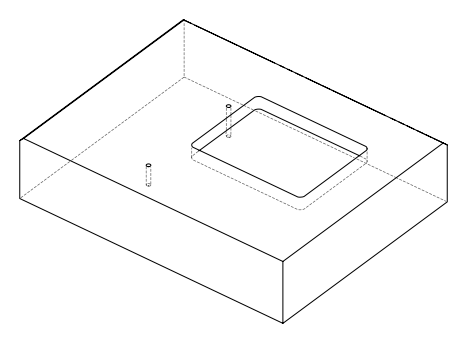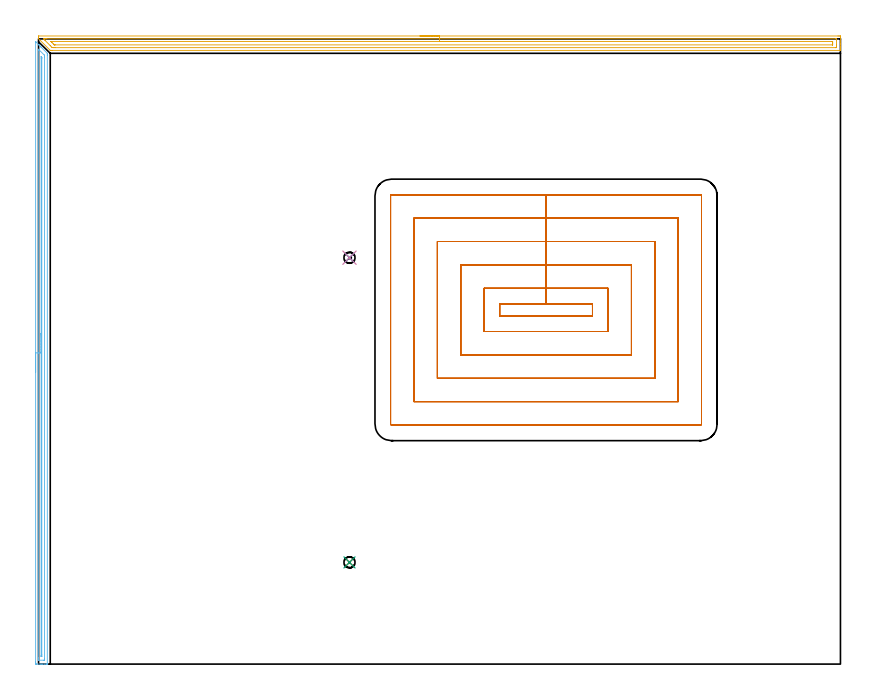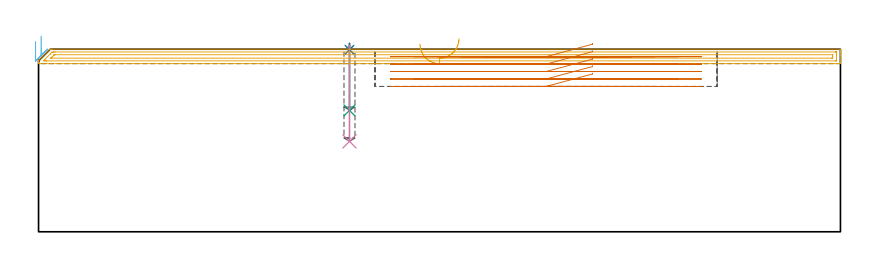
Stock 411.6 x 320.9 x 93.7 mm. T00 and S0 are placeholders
(PLAN: 7 operations, 3 tool changes, 38.5 min)
(1 SPOT_DRILL | STEP1POCKET | NXT0321_9005460120000 | 0.03 min | 0 mm3)
(2 SPOT_DRILL_1 | STEP1POCKET_1 | NXT0321_9005460120000 | 0.03 min | 0 mm3)
(3 DRILL_BLIND_HOLE_INTO_CENTER | STEP1POCKET | UGT0301_180 | 0.14 min | 761 mm3)
(4 DRILL_BLIND_HOLE_INTO_CENTER_1 | STEP1POCKET_1 | UGT0301_180 | 0.2 min | 1161 mm3)
(5 AREA_MILL | FG_CHAMFER_SURFACE | UGT0205_001 | 10.02 min | 11270 mm3)
(6 AREA_MILL_1 | FG_CHAMFER_SURFACE_1 | UGT0205_001 | 7.75 min | 5680 mm3)
(7 MILL_RECTANGULAR_POCKET | POCKET_RECTANGULAR_STRAIGHT | UGT0201_010 | Follow Part, ap 4, ae 75% | 20.37 min | 448988 mm3)
(TOOL NXT0321_9005460120000 | NC Spot Drill, 142deg, 12mm, Carbide, Uncoated | D12 PA142 FL30 Z2)
(TOOL UGT0301_180 | Twist Drill 5.7 mm | D5.7 PA118 FL55 Z2)
(TOOL UGT0205_001 | Chamfer Mill 20 x 3 x 45 deg. | D20 FL50 Z2)
(TOOL UGT0201_010 | End Mill 16 mm | D16 FL22 Z2)
(OP 1 SPOT_DRILL)
G17 G21 G94 G90
T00 M6
G54
G17 G0 G90 X159.6 Y52.2 S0 M3
G43 Z103.7 H0
G94 G81 G98 Z93.455 F250. R96.7
G80
M5
M2
(OP 2 SPOT_DRILL_1)
G17 G21 G94 G90
T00 M6
G54
G17 G0 G90 X159.6 Y208.6 S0 M3
G43 Z103.7 H0
G94 G81 G98 Z93.455 F250. R96.7
G80
M5
M2
(OP 3 DRILL_BLIND_HOLE_INTO_CENTER)
G17 G21 G94 G90
T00 M6
G54
G17 G0 G90 X159.6 Y52.2 S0 M3
G43 Z103.7 H0
G94 G81 G98 Z62.3 F250. R95.7
G80
M5
M2
(OP 4 DRILL_BLIND_HOLE_INTO_CENTER_1)
G17 G21 G94 G90
T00 M6
G54
G17 G0 G90 X159.6 Y208.6 S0 M3
G43 Z103.7 H0
G94 G81 G98 Z46.4 F250. R95.7
G80
M5
M2
(OP 5 AREA_MILL)
G17 G21 G94 G90
T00 M6
G54
G17 G0 G90 X195.8 Y322.4 S1061 M3
G43 Z103.7 H0
Z96.3
G94 G1 X195.838 Z95.428 F250.
X195.952 Z94.563
X196.141 Z93.712
X196.403 Z92.88
X196.737 Z92.074
X197.14 Z91.3
X197.609 Z90.564
X198.14 Z89.872
X198.729 Z89.229
X199.372 Z88.64
X200.064 Z88.108
X200.8 Z87.64
X201.574 Z87.237
X202.38 Z86.903
X203.212 Z86.641
X204.064 Z86.452
X204.928 Z86.338
X205.8 Z86.3
X410.389
X410.973 Y322.399 Z86.301
X411.551 Y322.394 Z86.304
X411.592 Y322.392 Z86.306
X411.6 Y321.818 Z86.879
Y318.255 Z90.44
Y316.832 Z91.864
Y316.473 Z92.222
Y315.755 Z92.945
Y315.469 Z93.231
X411.593 Y315.053 Z93.639
X411.59 Y315.003 Z93.688
X411.42 Y315. Z93.7
X6.885
X6. Y315.007 Z93.693
X5.991 Y315.009 Z93.691
X0.004 Y320.998 Z87.701
X0.003 Y321.001 Z87.698
X0. Y321.064 Z87.634
Y321.645 Z87.055
Y321.991 Z86.708
X0.01 Y322.392 Z86.305
X0.103 Y322.4 Z86.3
X205.8
Y320.986 Z87.714
X409.244 Y320.985 Z87.715
X409.362 Y320.983 Z87.717
X409.588 Y320.979 Z87.721
X409.591 Y320.927 Z87.773
X409.598 Y320.515 Z88.185
X409.6 Y317.841 Z90.859
Y317.364 Z91.336
X409.599 Y316.951 Z91.749
X409.592 Y316.473 Z92.227
X409.59 Y316.428 Z92.272
X409.42 Y316.42 Z92.28
X409.303 Y316.416 Z92.284
X409.244 Y316.415 Z92.285
X409.185 Y316.414 Z92.286
X8.673
X7.836 Y316.417 Z92.283
X7.779 Y316.419 Z92.281
X6.989 Y316.473 Z92.227
X6.885 Y316.57 Z92.13
X6.086 Y317.364 Z91.336
X5.991 Y317.459 Z91.241
X3.309 Y320.142 Z88.558
X2.536 Y320.927 Z87.773
X3.255 Y320.981 Z87.719
X3.309 Y320.983 Z87.717
X4.144 Y320.986 Z87.714
X4.203
X205.8
Y319.572 Z89.128
X406.97 Y319.571 Z89.129
X407.397 Y319.569 Z89.131
X407.539 Y319.567 Z89.133
X407.582 Y319.565 Z89.135
X407.59 Y319.482 Z89.218
X407.595 Y319.348 Z89.352
X407.599 Y319.145 Z89.555
X407.6 Y318.943 Z89.757
Y318.255 Z90.445
X407.599 Y318.054 Z90.646
X407.591 Y317.851 Z90.849
X407.588 Y317.834 Z90.866
X407.582 Y317.832 Z90.868
X407.557 Y317.83 Z90.87
X407.504 Y317.829 Z90.871
X407.397
X8.673
X8.205 Y317.831 Z90.869
X8.101 Y317.834 Z90.866
X8.079 Y317.835 Z90.865
X8.011 Y317.897 Z90.803
X7.917 Y317.986 Z90.714
X7.779 Y318.12 Z90.58
X7.645 Y318.255 Z90.445
X6.885 Y319.014 Z89.686
X6.755 Y319.145 Z89.555
X6.626 Y319.277 Z89.423
X6.376 Y319.536 Z89.164
X6.352 Y319.567 Z89.133
X6.36 Y319.568 Z89.132
X6.396 Y319.57 Z89.13
X6.458 Y319.571 Z89.129
X205.8 Y319.572 Z89.128
X206.672 Z89.167
X207.537 Z89.28
X208.388 Z89.469
X209.22 Z89.732
X210.026 Z90.065
X210.8 Z90.468
X211.536 Z90.937
X212.228 Z91.468
X212.871 Z92.057
X213.46 Z92.701
X213.992 Z93.393
X214.46 Z94.128
X214.863 Z94.902
X215.197 Z95.708
X215.459 Z96.54
X215.648 Z97.392
X215.762 Z98.257
X215.8 Z99.128
G0 Z103.7
M5
M2
(OP 6 AREA_MILL_1)
G17 G21 G94 G90
T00 M6
G54
G17 G0 G90 X-1.5 Y149.75 S1061 M3
G43 Z103.7 H0
Z97.7
G94 G1 Y149.788 Z96.828 F250.
Y149.902 Z95.964
Y150.091 Z95.112
Y150.353 Z94.28
Y150.687 Z93.474
Y151.09 Z92.7
Y151.559 Z91.964
Y152.09 Z91.272
Y152.679 Z90.629
Y153.322 Z90.04
Y154.014 Z89.508
Y154.75 Z89.04
Y155.524 Z88.637
Y156.33 Z88.303
Y157.162 Z88.041
Y158.014 Z87.852
Y158.878 Z87.738
Y159.75 Z87.7
X-1.499 Y319.47 Z87.699
X-1.494 Y319.483 Z87.703
X-1.473 Y319.47 Z87.725
X-1.347 Y319.347 Z87.852
X0.021 Y317.98 Z89.219
X0.186 Y317.816 Z89.381
X0.344 Y317.657 Z89.542
X0.468 Y317.533 Z89.666
X0.624 Y317.378 Z89.819
X0.774 Y317.228 Z89.971
X0.915 Y317.086 Z90.113
X1.062 Y316.94 Z90.258
X1.203 Y316.798 Z90.4
X1.362 Y316.639 Z90.56
X1.5 Y316.502 Z90.696
X4.49 Y313.51 Z93.69
X4.493 Y313.497 Z93.693
X4.5 Y312.616 Z93.7
Y0.18
X4.498 Y0.01 Z93.689
X4.353 Y0.003 Z93.545
X4.201 Y0. Z93.4
X3.955 Z93.155
X3.252 Z92.446
X2.024 Z91.221
X1.5 Z90.694
X0.886 Z90.082
X-0.865 Z88.331
X-1.127 Y0.002 Z88.069
X-1.346 Y0.005 Z87.851
X-1.492 Y0.01 Z87.704
X-1.496 Y0.25 Z87.702
X-1.499 Y0.626 Z87.701
X-1.5 Y1.007 Z87.7
Y159.75
X-0.086 Z89.114
X-0.085 Y315.128 Z89.115
X-0.084 Y315.298 Z89.116
X-0.081 Y315.523 Z89.119
X-0.079 Y315.617 Z89.121
X-0.021 Y315.562 Z89.179
X0.251 Y315.298 Z89.451
X2.934 Y312.616 Z92.134
X3.015 Y312.531 Z92.215
X3.062 Y312.476 Z92.262
X3.079 Y312.453 Z92.279
X3.081 Y312.434 Z92.281
X3.084 Y312.254 Z92.284
X3.086 Y311.891 Z92.286
Y311.722
X3.085 Y2.584 Z92.285
X3.084 Y2.414 Z92.284
X3.08 Y2.053 Z92.28
X3.079 Y2.016 Z92.279
X3.025 Y2.01 Z92.225
X2.917 Y2.004 Z92.117
X2.781 Y2.001 Z91.981
X0.153 Z89.353
X-0.024 Y2.007 Z89.176
X-0.057 Y2.01 Z89.143
X-0.079 Y2.018 Z89.121
X-0.08 Y2.058 Z89.12
X-0.084 Y2.244 Z89.116
X-0.085 Y2.414 Z89.115
X-0.086 Y3.139 Z89.114
Y159.75
X1.328 Z90.528
X1.329 Y311.003 Z90.529
X1.334 Y311.722 Z90.534
X1.335 Y311.738 Z90.535
X1.369 Y311.722 Z90.569
X1.5 Y311.598 Z90.7
X1.594 Y311.504 Z90.794
X1.64 Y311.454 Z90.84
X1.66 Y311.43 Z90.86
X1.665 Y311.353 Z90.865
X1.669 Y311.003 Z90.869
X1.671 Y310.828 Z90.871
Y4.921
X1.669 Y4.202 Z90.869
X1.667 Y4.032 Z90.867
X1.665 Y4.012 Z90.865
X1.648 Y4.008 Z90.848
X1.599 Y4.004 Z90.799
X1.5 Y4.001 Z90.7
X1.434 Z90.634
X1.381 Y4.004 Z90.581
X1.347 Y4.009 Z90.547
X1.335 Y4.012 Z90.535
X1.334 Y4.028 Z90.534
X1.33 Y4.202 Z90.53
X1.329 Y4.377 Z90.529
X1.328 Y159.75 Z90.528
Y160.622 Z90.567
Y161.487 Z90.68
Y162.338 Z90.869
Y163.17 Z91.132
Y163.976 Z91.465
Y164.75 Z91.868
Y165.486 Z92.337
Y166.178 Z92.868
Y166.821 Z93.457
Y167.41 Z94.101
Y167.942 Z94.793
Y168.41 Z95.528
Y168.813 Z96.302
Y169.147 Z97.108
Y169.409 Z97.94
Y169.598 Z98.792
Y169.712 Z99.657
Y169.75 Z100.528
G0 Z103.7
M5
M2
(OP 7 MILL_RECTANGULAR_POCKET)
G17 G21 G94 G90
T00 M6
G54
G17 G0 G90 X284.3 Y183.247 S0 M3
G43 Z103.7 H0
Z96.7
G94 G1 Y184.9 Z96.257 F250.
X260.5 Z89.88
X236.7 F500.
Y178.7
X284.3
Y184.9
X260.5
Y192.9
X228.7
Y170.7
X292.3
Y192.9
X260.5
Y204.9
X216.7
Y158.7
X304.3
Y204.9
X260.5
Y216.9
X204.7
Y146.7
X316.3
Y216.9
X260.5
Y228.9
X192.7
Y134.7
X328.3
Y228.9
X260.5
Y240.9
X181.2
G3 X180.7 Y240.4 R0.5
G1 Y123.2
G3 X181.2 Y122.7 R0.5
G1 X339.8
G3 X340.3 Y123.2 R0.5
G1 Y240.4
G3 X339.8 Y240.9 R0.5
G1 X260.5
X259.5
G0 X284.3 Y183.247 Z92.88
G1 Y184.9 Z92.437 F250.
X260.5 Z86.06
X236.7 F500.
Y178.7
X284.3
Y184.9
X260.5
Y192.9
X228.7
Y170.7
X292.3
Y192.9
X260.5
Y204.9
X216.7
Y158.7
X304.3
Y204.9
X260.5
Y216.9
X204.7
Y146.7
X316.3
Y216.9
X260.5
Y228.9
X192.7
Y134.7
X328.3
Y228.9
X260.5
Y240.9
X181.2
G3 X180.7 Y240.4 R0.5
G1 Y123.2
G3 X181.2 Y122.7 R0.5
G1 X339.8
G3 X340.3 Y123.2 R0.5
G1 Y240.4
G3 X339.8 Y240.9 R0.5
G1 X260.5
X259.5
G0 X284.3 Y183.247 Z89.06
G1 Y184.9 Z88.617 F250.
X260.5 Z82.24
X236.7 F500.
Y178.7
X284.3
Y184.9
X260.5
Y192.9
X228.7
Y170.7
X292.3
Y192.9
X260.5
Y204.9
X216.7
Y158.7
X304.3
Y204.9
X260.5
Y216.9
X204.7
Y146.7
X316.3
Y216.9
X260.5
Y228.9
X192.7
Y134.7
X328.3
Y228.9
X260.5
Y240.9
X181.2
G3 X180.7 Y240.4 R0.5
G1 Y123.2
G3 X181.2 Y122.7 R0.5
G1 X339.8
G3 X340.3 Y123.2 R0.5
G1 Y240.4
G3 X339.8 Y240.9 R0.5
G1 X260.5
X259.5
G0 X284.3 Y183.247 Z85.24
G1 Y184.9 Z84.797 F250.
X260.5 Z78.42
X236.7 F500.
Y178.7
X284.3
Y184.9
X260.5
Y192.9
X228.7
Y170.7
X292.3
Y192.9
X260.5
Y204.9
X216.7
Y158.7
X304.3
Y204.9
X260.5
Y216.9
X204.7
Y146.7
X316.3
Y216.9
X260.5
Y228.9
X192.7
Y134.7
X328.3
Y228.9
X260.5
Y240.9
X181.2
G3 X180.7 Y240.4 R0.5
G1 Y123.2
G3 X181.2 Y122.7 R0.5
G1 X339.8
G3 X340.3 Y123.2 R0.5
G1 Y240.4
G3 X339.8 Y240.9 R0.5
G1 X260.5
X259.5
G0 X284.3 Y183.247 Z81.42
G1 Y184.9 Z80.977 F250.
X260.5 Z74.6
X236.7 F500.
Y178.7
X284.3
Y184.9
X260.5
Y192.9
X228.7
Y170.7
X292.3
Y192.9
X260.5
Y204.9
X216.7
Y158.7
X304.3
Y204.9
X260.5
Y216.9
X204.7
Y146.7
X316.3
Y216.9
X260.5
Y228.9
X192.7
Y134.7
X328.3
Y228.9
X260.5
Y240.9
X181.2
G3 X180.7 Y240.4 R0.5
G1 Y123.2
G3 X181.2 Y122.7 R0.5
G1 X339.8
G3 X340.3 Y123.2 R0.5
G1 Y240.4
G3 X339.8 Y240.9 R0.5
G1 X260.5
X259.5
G0 Z103.7
M5
M2
